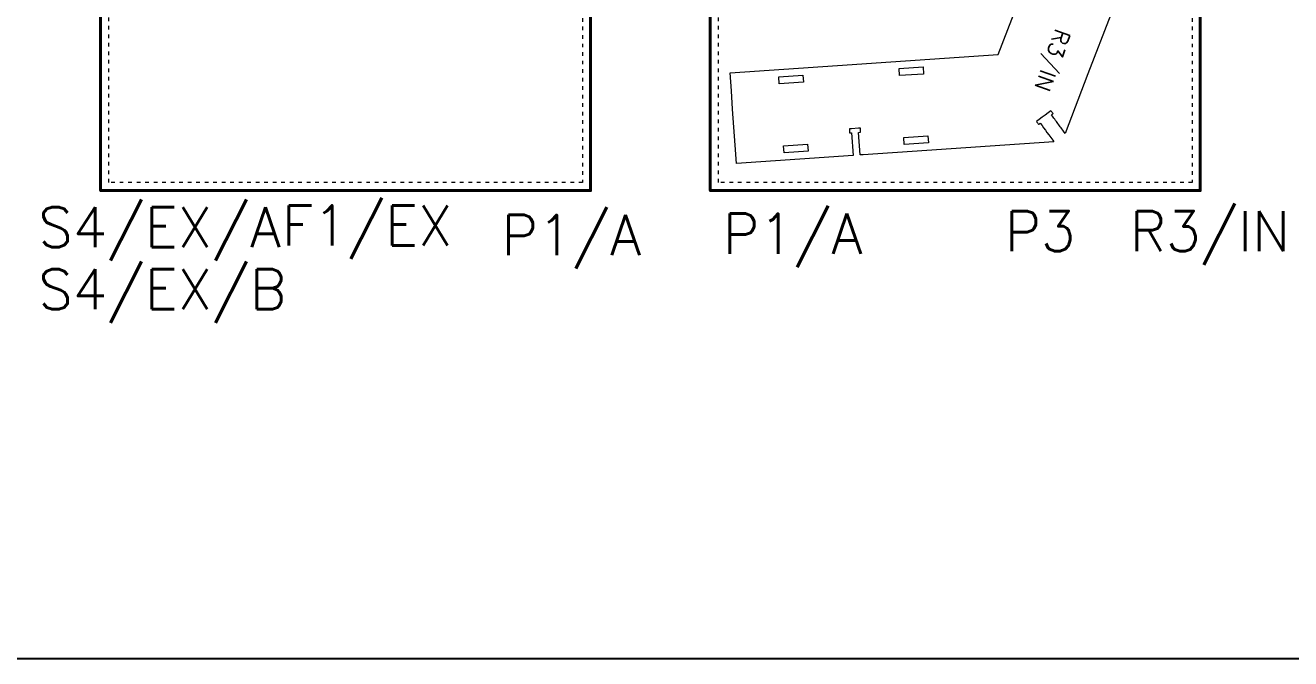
# Model space of a CAD drawing. Header units: millimetres. Extents: x 481 to 28351, y -1147 to 6765.
# Drawn here: x 16380 to 19530, y 2878 to 4455 of the extents above; entities that cross this region are included whole.
import ezdxf

# ---------------------------------------------------------------- set-up
doc = ezdxf.new("R2010")
doc.units = ezdxf.units.MM
doc.linetypes.add('DGN Style 5', pattern=[21.175771, 9.07533, -12.10044])
for name, color, linetype, lineweight in [('00_NOPRINT_TEXT', 7, 'Continuous', 0), ('0_NOPRINT_TOLERANCE', 7, 'DGN Style 5', 0), ('BOARD_18MM_BIRCH-PLY', 73, 'Continuous', 40), ('CUTOUT_18MM_INSIDE', 151, 'Continuous', 0), ('CUTOUT_18MM_OUTSIDE', 201, 'Continuous', 0)]:
    doc.layers.add(name, color=color, linetype=linetype, lineweight=lineweight)
doc.layers.add('1_ANYTOOL_1MMDEEP_INSIDE', color=2, linetype='Continuous')
doc.styles.get("Standard").update_dxf_attribs({"font": 'romans.shx', "bigfont": 'hztxt.shx'})

msp = doc.modelspace()

# ---------------------------------------------------------------- linework, layer by layer
msp.add_lwpolyline([(480.7, 6764.9), (28350.7, 6764.9), (28350.7, 2878.4), (480.7, 2878.4)], close=True)
at = {"layer": '0_NOPRINT_TOLERANCE'}
for points in [[(16587.1, 6463.6), (17767.1, 6463.6), (17767.1, 4063.6), (16587.1, 4063.6)], [(16587.1, 6463.6), (17767.1, 6463.6), (17767.1, 4063.6), (16587.1, 4063.6)], [(18105.1, 6463.6), (19285.1, 6463.6), (19285.1, 4063.6), (18105.1, 4063.6)], [(18105.1, 6463.6), (19285.1, 6463.6), (19285.1, 4063.6), (18105.1, 4063.6)]]:
    msp.add_lwpolyline(points, close=True, dxfattribs=at)
at = {"layer": 'BOARD_18MM_BIRCH-PLY'}
for points in [[(16567.1, 6483.6), (17787.1, 6483.6), (17787.1, 4043.6), (16567.1, 4043.6), (16567.1, 6483.6)], [(18085.1, 6483.6), (19305.1, 6483.6), (19305.1, 4043.6), (18085.1, 4043.6), (18085.1, 6483.6)]]:
    msp.add_lwpolyline(points, dxfattribs=at)
at = {"layer": 'CUTOUT_18MM_INSIDE'}
for points in [[(18616.1, 4334), (18556.2, 4330), (18555, 4347.4), (18614.9, 4351.5), (18616.1, 4334)], [(18316.8, 4313.6), (18256.9, 4309.5), (18255.7, 4327), (18315.6, 4331.1), (18316.8, 4313.6)], [(18328.5, 4142), (18268.6, 4137.9), (18267.5, 4155.4), (18327.3, 4159.5), (18328.5, 4142)], [(18627.9, 4162.4), (18568, 4158.4), (18566.8, 4175.8), (18626.7, 4179.9), (18627.9, 4162.4)]]:
    msp.add_lwpolyline(points, close=True, dxfattribs=at)
at = {"layer": 'CUTOUT_18MM_OUTSIDE'}
msp.add_lwpolyline([(19081.9, 4482.4), (19025.2, 4334.4), (18968.5, 4186.3), (18966.4, 4189.2), (18964.4, 4191.9), (18962.4, 4194.6), (18960.5, 4197.2), (18958.5, 4199.9), (18956.5, 4202.6), (18954.5, 4205.2), (18952.6, 4207.9), (18950.6, 4210.6), (18948.6, 4213.2), (18946.7, 4215.9), (18944.7, 4218.6), (18942.7, 4221.2), (18940.7, 4223.9), (18938.8, 4226.6), (18936.8, 4229.2), (18934.5, 4232.3), (18935.7, 4233.2), (18936.5, 4233.8), (18937.4, 4234.4), (18938.2, 4235), (18938.6, 4235.3), (18937.7, 4236.5), (18936.5, 4238.1), (18935.3, 4239.7), (18934.1, 4241.3), (18933.2, 4242.5), (18926.2, 4237.3), (18918.8, 4231.9), (18911.4, 4226.4), (18904, 4220.9), (18897, 4215.8), (18897.9, 4214.5), (18899.1, 4212.9), (18900.3, 4211.3), (18901.5, 4209.7), (18902.4, 4208.5), (18902.8, 4208.8), (18903.6, 4209.4), (18904.4, 4210), (18905.2, 4210.6), (18906.4, 4211.5), (18910.9, 4205.5), (18915, 4199.8), (18919.2, 4194.2), (18923.3, 4188.6), (18927.5, 4182.9), (18930, 4179.5), (18932.6, 4176.1), (18935.1, 4172.6), (18937.7, 4169.2), (18940.4, 4165.5), (18782.2, 4154.7), (18624.1, 4143.9), (18466, 4133.1), (18458.2, 4132.6), (18454.4, 4188.8), (18459.3, 4189.1), (18458.7, 4199.1), (18453.7, 4198.8), (18436.2, 4197.6), (18431.2, 4197.2), (18431.9, 4187.3), (18436.9, 4187.6), (18436.9, 4187.6), (18440.7, 4131.4), (18307.9, 4122.3), (18149.9, 4111.5), (18146.8, 4156.6), (18143.8, 4201.7), (18140.7, 4246.8), (18137.6, 4291.9), (18134.5, 4337), (18267.9, 4346.1), (18401.4, 4355.2), (18534.8, 4364.3), (18668.2, 4373.4), (18801.7, 4382.6), (18849.5, 4507.5)], dxfattribs=at)

# ---------------------------------------------------------------- texts
at = {"layer": '00_NOPRINT_TEXT', "char_height": 100, "width": 408.414, "attachment_point": 1}
for s, insert in [('S4/EX/A', (16412, 4002.8)), ('F1/EX', (17018.9, 4007)), ('P1/A', (17565.7, 3983.3)), ('P1/A', (18116.8, 3986.5)), ('R3/IN', (19129.9, 3992.6)), ('P3', (18818.3, 3992.9)), ('S4/EX/B', (16412, 3848.2))]:
    msp.add_mtext(s, dxfattribs=dict(at, insert=insert))
at = {"layer": '1_ANYTOOL_1MMDEEP_INSIDE', "insert": (18932.7, 4454.4), "char_height": 40, "width": 408.414, "attachment_point": 7, "rotation": 250.2915}
msp.add_mtext('R3/IN', dxfattribs=at)

doc.saveas('drawing.dxf')
